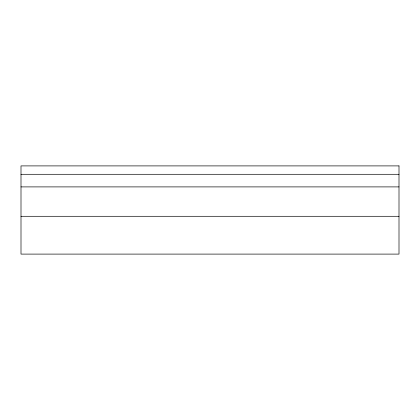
<?xml version="1.0" encoding="UTF-8"?>
<svg xmlns="http://www.w3.org/2000/svg" width="420" height="420" viewBox="0 0 420 420"><rect width="100%" height="100%" fill="white"/><g stroke="black" fill="none" stroke-linecap="round" stroke-linejoin="round"><path stroke-width="0.63" d="M21 174.3L399 174.3M21 186.9L399 186.9M21 216.3L399 216.3M399 165.9L21 165.9L21 254.1L399 254.1L399 165.9"/></g></svg>
